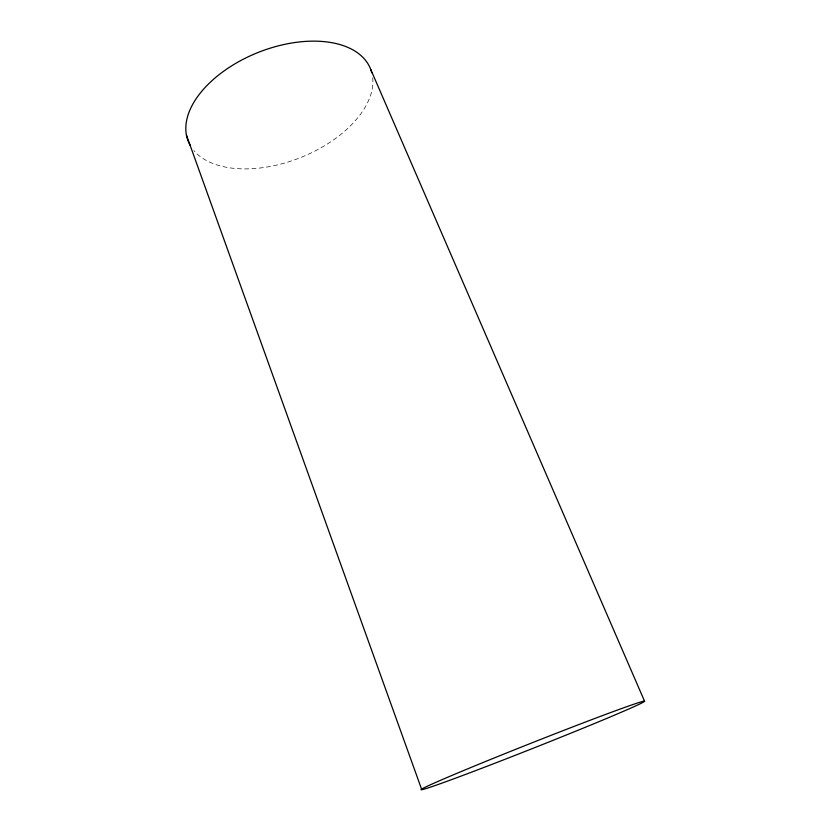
<?xml version="1.0" encoding="UTF-8"?>
<svg xmlns="http://www.w3.org/2000/svg" width="831" height="831" viewBox="0 0 831 831"><rect width="100%" height="100%" fill="white"/><g stroke="black" fill="none" stroke-linecap="round" stroke-linejoin="round"><path stroke-width="0.62" stroke-dasharray="4.16 3.12" d="M372.683 77.782A98.058 56.685 -21.6 0 1 301.726 157.121A98.058 56.685 -21.6 0 1 193.872 150.567"/><path stroke-width="1.25" d="M370.678 69.326L644.586 701.271A120.142 2.732 -21.6 0 1 475.467 770.669A120.142 2.732 -21.6 0 1 478.635 764.323A120.142 2.732 -21.6 0 1 644.586 701.271M186.414 135.006L421.597 789.211M190.289 145.487A98.058 56.685 -21.6 0 1 257.901 52.55A98.058 56.685 -21.6 0 1 371.8 72.848"/></g></svg>
